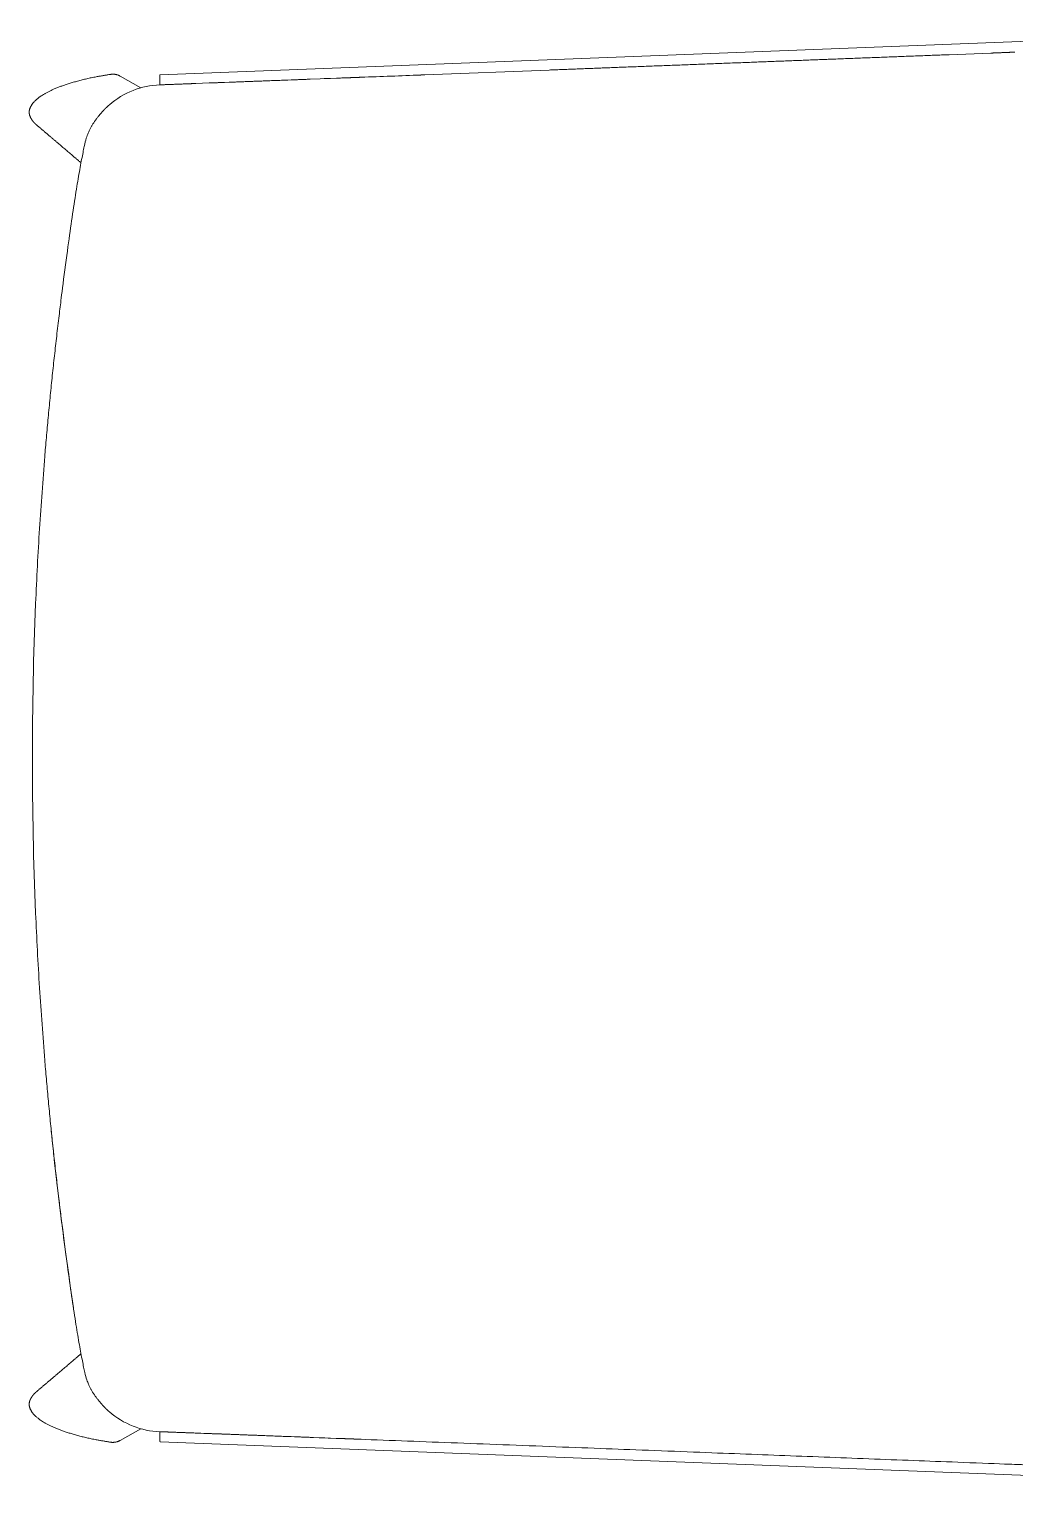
# Model space of a CAD drawing. Header units: millimetres. Extents: x -19300 to 8600, y 27389 to 46650.
# Drawn here: x -9574.1 to -9301.3, y 37849.6 to 38253.3 of the extents above; entities that cross this region are included whole.
import ezdxf

# ---------------------------------------------------------------- set-up
doc = ezdxf.new("R2010")
doc.units = ezdxf.units.MM
doc.header["$LTSCALE"] = 50
doc.layers.add('GRAF', color=1, linetype='Continuous', lineweight=18, true_color=0xff0000)
doc.layers.add('Linee arredi', color=7, linetype='Continuous', lineweight=5)

# ---------------------------------------------------------------- blocks, each defined once
blk = doc.blocks.new('A$C365107D3')
at = {"layer": 'Linee arredi'}
for p, q in [((404.3, 365.79), (391.56, 36.14)), ((13.21, 36.14), (0.59, 362.64)), ((7.65, 254.46), (7.21, 266.04)), ((13.23, 109.42), (11.9, 143.76)), ((14.16, 84.96), (14.12, 86.08)), ((14.16, 84.96), (14.22, 83.26)), ((390.61, 84.96), (390.54, 83.26)), ((390.61, 84.96), (390.65, 86.08)), ((14.25, 82.69), (14.22, 83.26)), ((14.25, 82.69), (14.29, 81.53)), ((14.33, 80.45), (14.29, 81.53)), ((390.44, 80.45), (390.48, 81.53)), ((390.52, 82.69), (390.48, 81.53)), ((390.52, 82.69), (390.54, 83.26)), ((14.33, 80.45), (14.44, 77.67)), ((390.44, 80.45), (390.33, 77.67)), ((14.6, 73.33), (14.63, 72.43)), ((390.17, 73.33), (390.13, 72.43)), ((14.67, 71.51), (14.63, 72.43)), ((390.1, 71.51), (390.13, 72.43)), ((15.28, 55.25), (15.33, 53.96)), ((15.36, 53.1), (15.33, 53.96)), ((389.4, 53.1), (389.44, 53.96)), ((389.48, 55.25), (389.44, 53.96)), ((15.63, 46), (15.49, 49.69)), ((389.14, 46), (389.28, 49.69)), ((15.63, 46), (15.65, 45.43)), ((389.14, 46), (389.12, 45.43)), ((13.57, 25.04), (16.83, 30.78)), ((391.2, 25.04), (387.94, 30.78))]:
    blk.add_line(p, q, dxfattribs=at)
at = {"layer": 'Linee arredi', "flags": 128}
for points in [[(117.06, 4.37, 0.000263), (118.14, 4.28)], [(286.63, 4.28, 0.000263), (287.71, 4.37)]]:
    blk.add_lwpolyline(points, format="xyb", dxfattribs=at)
at = {"layer": 'Linee arredi'}
for centre, radius, start, end in [((-32800.08, -1154.86), 32837.66, 2.175669, 2.20447), ((9737.28, 453.7), 9730.11, 182.161487, 182.165262), ((38.6, 36.89), 22.62, 182.1264, 201.3792), ((366.16, 36.89), 22.62, 338.6208, 357.8736), ((38.52, 36.85), 22.52, 201.3506, 220.9212), ((366.25, 36.85), 22.52, 319.0788, 338.6494), ((38.5, 36.83), 22.5, 220.921, 223.6755), ((366.27, 36.83), 22.5, 316.3245, 319.079), ((202.82, 1017.16), 1016.34, 275.77064, 278.58405), ((202.55, 1021.87), 1021.08, 265.29367, 266.42062), ((202.22, 1021.87), 1021.08, 273.57938, 274.70633), ((202.54, 1021.87), 1021.09, 266.42093, 267.58491), ((202.56, 1021.78), 1020.99, 267.58396, 269.99028), ((202.21, 1021.78), 1020.99, 270.00972, 272.41604), ((202.22, 1021.87), 1021.09, 272.41509, 273.57907)]:
    blk.add_arc(centre, radius, start, end, dxfattribs=at)
for points, degree, knots in [([(400.73, 356.23), (400.62, 352.61), (400.35, 343.57), (400.11, 335.42), (399.98, 330.9), (399.93, 328.19), (399.9, 327.28), (399.86, 326.14), (399.71, 322.73), (399.5, 317.04), (399.11, 306.81), (398.34, 286.33), (397.73, 270.4), (396.29, 232.86), (394.85, 195.32), (393.97, 172.57), (391.51, 108.86), (389.45, 54.26), (388.76, 36.05)], 2, [0, 0, 0, 0.050899, 0.101799, 0.152698, 0.203598, 0.254497, 0.254497, 0.318528, 0.382559, 0.44659, 0.510621, 0.574652, 0.574652, 0.725582, 0.725582, 0.817054, 0.908527, 1, 1, 1]), ([(6.95, 272.66), (7.01, 271.13), (7.14, 267.76), (7.21, 266.04)], 2, [0, 0, 0, 0.490777, 1, 1, 1]), ([(7.65, 254.46), (8.29, 237.9), (8.93, 221.02)], 1, [0, 0, 0.495182, 1, 1]), ([(10.45, 181.64), (9.73, 200.36), (9.19, 214.48), (8.93, 221.02)], 1, [0, 0, 0.475371, 0.833893, 1, 1]), ([(10.45, 181.64), (11.12, 164.06), (11.65, 150.32), (11.9, 143.76)], 1, [0, 0, 0.464286, 0.82703, 1, 1]), ([(15.28, 55.25), (15.11, 59.93), (14.94, 64.25)], 1, [0, 0, 0.52052, 1, 1]), ([(389.48, 55.25), (389.66, 59.93), (389.82, 64.25)], 1, [0, 0, 0.52052, 1, 1]), ([(37.53, 14.21), (35.75, 12.12), (32.18, 7.94), (30.4, 5.84), (28.76, 3.91), (27.13, 1.98)], 2, [0, 0, 0, 0.342398, 0.684797, 0.684797, 1, 1, 1]), ([(367.23, 14.21), (369.02, 12.12), (372.59, 7.94), (374.37, 5.84), (376, 3.91), (377.64, 1.98)], 2, [0, 0, 0, 0.342398, 0.684797, 0.684797, 1, 1, 1])]:
    blk.add_open_spline(points, degree=degree, knots=knots, dxfattribs=at)
for points, degree in [([(13.23, 109.42), (13.27, 108.26)], 1), ([(13.9, 91.77), (13.95, 90.63)], 1), ([(14.09, 86.72), (14.06, 87.7), (13.98, 89.65), (13.95, 90.63)], 2), ([(390.67, 86.72), (390.71, 87.7), (390.78, 89.65), (390.82, 90.63)], 2), ([(390.86, 91.77), (390.82, 90.63)], 1), ([(390.67, 86.72), (390.65, 86.08)], 1), ([(14.6, 73.33), (14.44, 77.67)], 1), ([(390.17, 73.33), (390.33, 77.67)], 1), ([(14.67, 71.51), (14.94, 64.25)], 1), ([(390.1, 71.51), (389.82, 64.25)], 1), ([(15.36, 53.1), (15.49, 49.69)], 1), ([(389.4, 53.1), (389.28, 49.69)], 1), ([(16, 36.05), (15.92, 38.4), (15.74, 43.09), (15.65, 45.43)], 2), ([(388.76, 36.05), (388.85, 38.4), (389.03, 43.09), (389.12, 45.43)], 2), ([(13.21, 36.14), (13.21, 36.12), (13.31, 36.09), (13.41, 36.07)], 2), ([(13.21, 36.14), (13.21, 36.14), (13.21, 36.14)], 2), ([(16, 36.05), (15.77, 36.04), (15.26, 36.03), (14.75, 36.02), (14.26, 36.02), (13.84, 36.03), (13.52, 36.06), (13.41, 36.07)], 2), ([(388.76, 36.05), (388.99, 36.04), (389.5, 36.03), (390.01, 36.02), (390.5, 36.02), (390.92, 36.03), (391.25, 36.06), (391.35, 36.07)], 2), ([(391.56, 36.14), (391.55, 36.12), (391.46, 36.09), (391.35, 36.07)], 2), ([(391.56, 36.14), (391.56, 36.14), (391.56, 36.14)], 2), ([(13.57, 25.04), (13.55, 25.01), (13.51, 24.94), (13.19, 24.33), (13, 23), (13.12, 22.34)], 2), ([(391.2, 25.04), (391.22, 25.01), (391.25, 24.94), (391.57, 24.33), (391.77, 23), (391.65, 22.34)], 2), ([(13.12, 22.34), (13.4, 20.46), (14.28, 15.77), (15.54, 11.17), (16.79, 7.57), (18.21, 4.55), (19.51, 2.55), (20.63, 1.3), (21.57, 0.57), (22.41, 0.12), (23.34, -0.13), (24.3, -0.03), (25.18, 0.33), (26.18, 0.99), (27.02, 1.84), (27.32, 2.21)], 2), ([(22.23, 21.3), (23.48, 19.99), (27.81, 16.73), (32.95, 14.97), (55.2, 11.26), (96.39, 6.11), (117.06, 4.37)], 2), ([(382.54, 21.3), (381.29, 19.99), (376.96, 16.73), (371.81, 14.97), (349.57, 11.26), (308.38, 6.11), (287.71, 4.37)], 2), ([(391.65, 22.34), (391.36, 20.46), (390.48, 15.77), (389.23, 11.17), (387.98, 7.57), (386.55, 4.55), (385.25, 2.55), (384.14, 1.3), (383.2, 0.57), (382.35, 0.12), (381.42, -0.13), (380.47, -0.03), (379.58, 0.33), (378.59, 0.99), (377.75, 1.84), (377.44, 2.21)], 2), ([(118.14, 4.28), (118.45, 4.26), (118.77, 4.23)], 2), ([(286.63, 4.28), (286.31, 4.26), (286, 4.23)], 2)]:
    blk.add_open_spline(points, degree=degree, dxfattribs=at)

msp = doc.modelspace()

# ---------------------------------------------------------------- block references
at = {"layer": 'GRAF', "rotation": 270}
msp.add_blockref('A$C365107D3', (-9573.98, 38253.89), dxfattribs=at)

doc.saveas('drawing.dxf')
